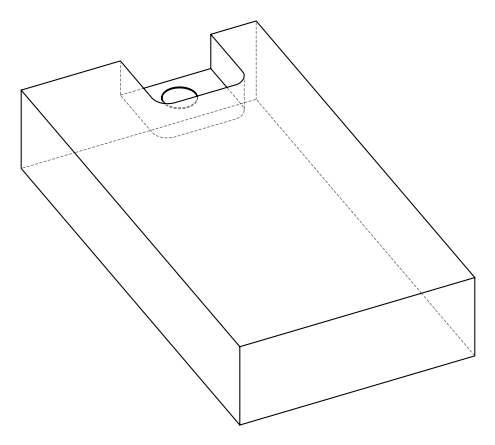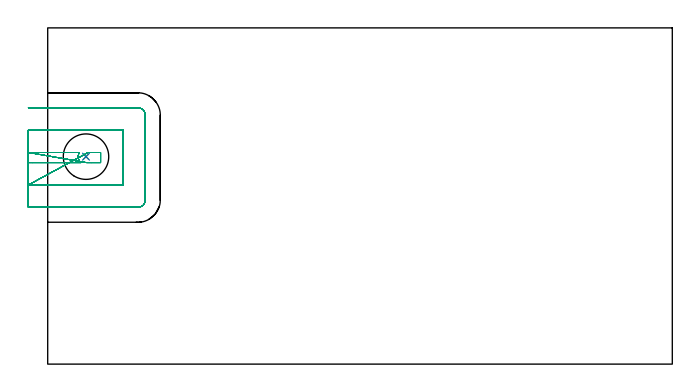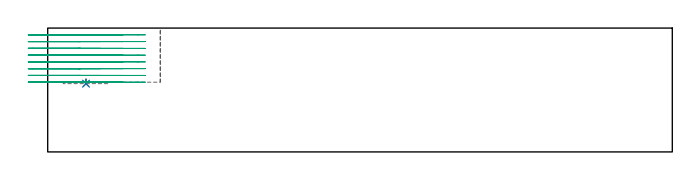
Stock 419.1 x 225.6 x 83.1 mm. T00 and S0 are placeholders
(PLAN: 3 operations, 2 tool changes, 11.2 min)
(1 INDEXABLE_INSERT_DRILL_BLIND_HOLE_FROM_SOLID | STEP1POCKET | NXT0302_010 | 0.02 min | 11052 mm3)
(2 DRILL_TO_ENLARGE_BLIND_HOLE | STEP1POCKET | UGT0301_381 | 0.02 min | 16176 mm3)
(3 MILL_SLOT | SLOT_PARTIAL_RECTANGULAR | UGT0201_094 | Follow Part, ap 5, ae 75% | 11.2 min | 207950 mm3)
(TOOL NXT0302_010 | Index. Insert Drill 19.5mm [880-D1950L25-05] | D19.5 PA176 FL98 Z2)
(TOOL UGT0301_381 | Twist Drill Flat Bottom 30.5 mm | D30.5 PA180 FL175 Z2)
(TOOL UGT0201_094 | End mill 20 mm | D20 FL38 Z4)
(OP 1 INDEXABLE_INSERT_DRILL_BLIND_HOLE_FROM_SOLID)
G17 G21 G94 G90
T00 M6
G54
G17 G0 G90 X25.7 Y139.2 S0 M3
G43 Z93.1 H1
G94 G81 G98 Z45.8 F250. R48.8
G80
M5
M2
(OP 2 DRILL_TO_ENLARGE_BLIND_HOLE)
G17 G21 G94 G90
T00 M6
G54
G17 G0 G90 X25.7 Y139.2 S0 M3
G43 Z93.1 H0
G94 G81 G98 Z45.8 F250. R48.8
G80
M5
M2
(OP 3 MILL_SLOT)
G17 G21 G94 G90
T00 M6
G54
G17 G0 G90 X-13. Y135.2 S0 M3
G43 Z93.1 H0
Z78.562
G94 G1 X-10. F250.
X22.311 F500.
G2 X21.722 Y135.781 R5.275
G1 X21.455 Y136.113
X21.335 Y136.289
X21.142 Y136.603
G2 X21.263 Y142. R5.295
G1 X-10.
X-13. F250.
X26.091 Y135.2 F500.
X29.091 F250.
X35.5 F500.
Y142.
X30.134
X27.134 F250.
X-13. Y120.2 F500.
X-10. F250.
X50.5 F500.
Y157.
X-10.
X-13. F250.
Y105.2
X-10.
X60.6 F500.
G3 X65.5 Y110.1 R4.9
G1 Y167.1
G3 X60.6 Y172. R4.9
G1 X-10.
X-13. F250.
G0 Y135.2 Z74.025
G1 X-10.
X22.312 F500.
G2 X21.721 Y135.783 R5.283
G1 X21.455 Y136.113
X21.335 Y136.289
X21.142 Y136.603
G2 X21.105 Y141.728 R5.295
G1 X21.144 Y141.798
G2 X21.265 Y142. R5.243
G1 X-10.
X-13. F250.
X26.091 Y135.2 F500.
X29.091 F250.
X35.5 F500.
Y142.
X30.133
X27.133 F250.
X-13. Y120.2 F500.
X-10. F250.
X50.5 F500.
Y157.
X-10.
X-13. F250.
Y105.2
X-10.
X60.6 F500.
G3 X65.5 Y110.1 R4.9
G1 Y167.1
G3 X60.6 Y172. R4.9
G1 X-10.
X-13. F250.
G0 Y135.2 Z69.487
G1 X-10.
X22.312 F500.
G2 X21.821 Y135.671 R5.283
G1 X21.718 Y135.787
X21.455 Y136.113
X21.335 Y136.289
X21.142 Y136.603
G2 X21.093 Y141.707 R5.293
G1 X21.144 Y141.798
G2 X21.265 Y142. R5.243
G1 X-10.
X-13. F250.
X26.091 Y135.2 F500.
X29.091 F250.
X35.5 F500.
Y142.
X30.133
X27.133 F250.
X-13. Y120.2 F500.
X-10. F250.
X50.5 F500.
Y157.
X-10.
X-13. F250.
Y105.2
X-10.
X60.6 F500.
G3 X65.5 Y110.1 R4.9
G1 Y167.1
G3 X60.6 Y172. R4.9
G1 X-10.
X-13. F250.
G0 Y135.2 Z64.95
G1 X-10.
X22.311 F500.
G2 X21.718 Y135.787 R5.274
G1 X21.455 Y136.113
X21.335 Y136.289
X21.142 Y136.603
G2 X21.263 Y142. R5.295
G1 X-10.
X-13. F250.
X26.091 Y135.2 F500.
X29.091 F250.
X35.5 F500.
Y142.
X30.134
X27.134 F250.
X-13. Y120.2 F500.
X-10. F250.
X50.5 F500.
Y157.
X-10.
X-13. F250.
Y105.2
X-10.
X60.6 F500.
G3 X65.5 Y110.1 R4.9
G1 Y167.1
G3 X60.6 Y172. R4.9
G1 X-10.
X-13. F250.
G0 Y135.2 Z60.412
G1 X-10.
X22.312 F500.
G2 X21.721 Y135.783 R5.283
G1 X21.455 Y136.113
X21.335 Y136.289
X21.142 Y136.603
G2 X21.105 Y141.729 R5.295
G1 X21.144 Y141.798
G2 X21.265 Y142. R5.243
G1 X-10.
X-13. F250.
X26.091 Y135.2 F500.
X29.091 F250.
X35.5 F500.
Y142.
X30.133
X27.133 F250.
X-13. Y120.2 F500.
X-10. F250.
X50.5 F500.
Y157.
X-10.
X-13. F250.
Y105.2
X-10.
X60.6 F500.
G3 X65.5 Y110.1 R4.9
G1 Y167.1
G3 X60.6 Y172. R4.9
G1 X-10.
X-13. F250.
G0 Y135.2 Z55.875
G1 X-10.
X22.312 F500.
G2 X21.81 Y135.683 R5.283
G1 X21.718 Y135.786
X21.455 Y136.113
X21.335 Y136.289
X21.142 Y136.603
G2 X21.093 Y141.707 R5.293
G1 X21.144 Y141.798
G2 X21.265 Y142. R5.243
G1 X-10.
X-13. F250.
X26.091 Y135.2 F500.
X29.091 F250.
X35.5 F500.
Y142.
X30.133
X27.133 F250.
X-13. Y120.2 F500.
X-10. F250.
X50.5 F500.
Y157.
X-10.
X-13. F250.
Y105.2
X-10.
X60.6 F500.
G3 X65.5 Y110.1 R4.9
G1 Y167.1
G3 X60.6 Y172. R4.9
G1 X-10.
X-13. F250.
G0 Y135.2 Z51.337
G1 X-10.
X22.312 F500.
G2 X21.798 Y135.696 R5.282
G1 X21.718 Y135.786
X21.455 Y136.113
X21.335 Y136.289
X21.162 Y136.57
G2 X20.475 Y139.583 R5.328
X21.109 Y141.736 R5.293
X21.265 Y142. R5.252
G1 X-10.
X-13. F250.
X26.091 Y135.2 F500.
X29.091 F250.
X35.5 F500.
Y142.
X30.133
X27.133 F250.
X-13. Y120.2 F500.
X-10. F250.
X50.5 F500.
Y157.
X-10.
X-13. F250.
Y105.2
X-10.
X60.6 F500.
G3 X65.5 Y110.1 R4.9
G1 Y167.1
G3 X60.6 Y172. R4.9
G1 X-10.
X-13. F250.
G0 Y135.2 Z46.8
G1 X-10.
X22.312 F500.
G2 X21.72 Y135.784 R5.282
G1 X21.455 Y136.113
G2 X20.847 Y137.222 R5.336
X20.727 Y140.868 R5.328
X21.267 Y142. R5.278
G1 X-10.
X-13. F250.
X26.091 Y135.2 F500.
X29.091 F250.
X35.5 F500.
Y142.
X30.132
X27.132 F250.
X-13. Y120.2 F500.
X-10. F250.
X50.5 F500.
Y157.
X-10.
X-13. F250.
Y105.2
X-10.
X60.6 F500.
G3 X65.5 Y110.1 R4.9
G1 Y167.1
G3 X60.6 Y172. R4.9
G1 X-10.
X-13. F250.
G0 Z93.1
M5
M2
